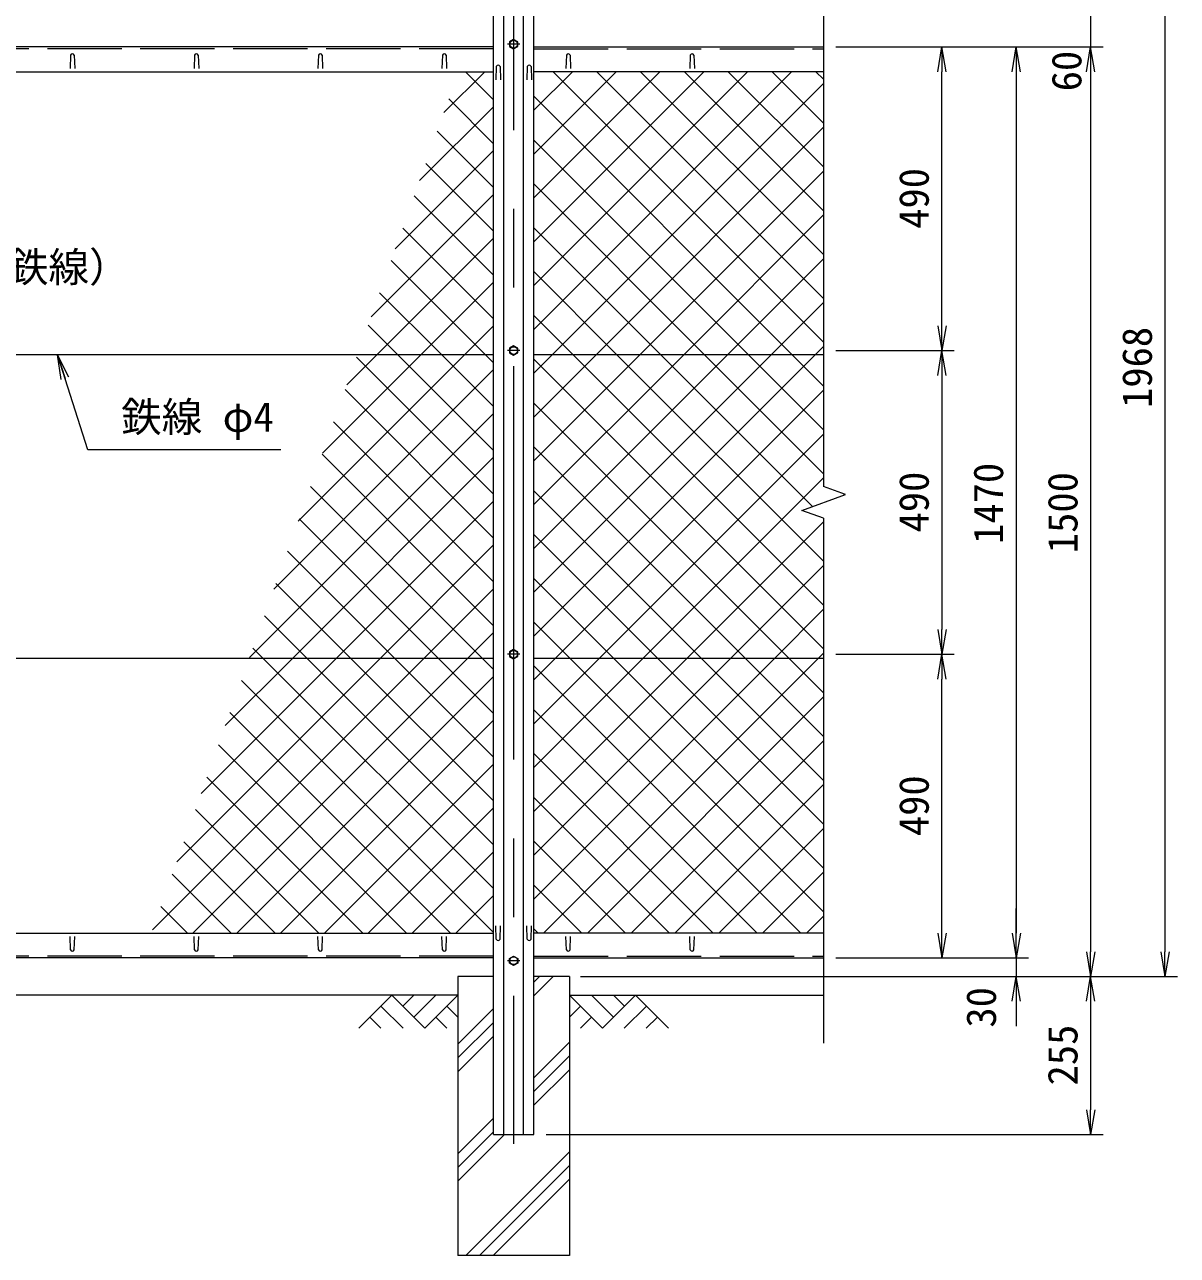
# Model space of a CAD drawing. Units: millimetres, scale not verified. Extents: x -4200 to 4200, y -2970 to 2970.
# Drawn here: x -2169 to -309, y -156 to 1830 of the extents above; entities that cross this region are included whole.
import ezdxf
from ezdxf.enums import TextEntityAlignment as Align

# ---------------------------------------------------------------- set-up
doc = ezdxf.new("R2010")
doc.units = ezdxf.units.MM
doc.header["$LTSCALE"] = 20
doc.linetypes.add('DASHED', pattern=[7.5, 6, -1.5])
doc.linetypes.add('USER1', pattern=[50.8, 31.75, -6.35, 6.35, -6.35])
for name, color, linetype, lineweight in [('0-0_D-STR1', 1, 'Continuous', 18), ('0-1_D-BMK', 2, 'USER1', 13), ('0-2_D-STR-DIM', 7, 'Continuous', 9), ('0-3_D-STR3', 3, 'Continuous', 13), ('0-4_D-BGD', 7, 'Continuous', 9), ('0-5_D-STR4', 7, 'Continuous', 9), ('0-6_D-DCR-HCH', 7, 'Continuous', 9), ('0-7_D-STR-TXT', 7, 'Continuous', 9), ('0-8_0', 7, 'Continuous', 9), ('0-A_D-STR2', 7, 'Continuous', 9)]:
    doc.layers.add(name, color=color, linetype=linetype, lineweight=lineweight)
doc.styles.add('ＭＳ ゴシック', font='')
doc.styles.get('ＭＳ ゴシック').set_extended_font_data('MS Gothic')

# ---------------------------------------------------------------- blocks, each defined once
blk = doc.blocks.new('_Open')
at = {"layer": '0-8_0'}
blk.add_line((-20, 3.33), (0, 0), dxfattribs=at)
blk.add_lwpolyline([(-20, -3.33), (0, 0), (-20, 0)], dxfattribs=at)

msp = doc.modelspace()

# ---------------------------------------------------------------- linework, layer by layer
at = {"layer": '0-0_D-STR1'}
for p, q in [((-1412.47, 38.92), (-1412.47, 2261.85)), ((-1395.97, 38.92), (-1395.97, 2261.85)), ((-1363.97, 38.92), (-1363.97, 2261.85)), ((-1347.47, 38.92), (-1347.47, 2261.85)), ((-1412.47, 1793.92), (-3354.97, 1793.92)), ((-1347.47, 1793.92), (-879.97, 1793.92)), ((-2094.97, 1780.79), (-2095.72, 1759.29)), ((-2088.97, 1780.79), (-2088.22, 1759.29)), ((-1894.97, 1780.79), (-1895.72, 1759.29)), ((-1888.97, 1780.79), (-1888.22, 1759.29)), ((-1694.97, 1780.79), (-1695.72, 1759.29)), ((-1688.97, 1780.79), (-1688.22, 1759.29)), ((-1494.97, 1780.79), (-1495.72, 1759.29)), ((-1488.97, 1780.79), (-1488.22, 1759.29)), ((-1294.97, 1780.79), (-1295.72, 1759.29)), ((-1288.97, 1780.79), (-1288.22, 1759.29)), ((-1094.97, 1780.79), (-1095.72, 1759.29)), ((-1088.97, 1780.79), (-1088.22, 1759.29)), ((-3354.97, 1753.92), (-1412.47, 1753.92)), ((-1407.97, 1762.3), (-1408.72, 1740.8)), ((-1401.97, 1762.3), (-1401.22, 1740.8)), ((-1357.97, 1762.3), (-1358.72, 1740.8)), ((-1351.97, 1762.3), (-1351.22, 1740.8)), ((-879.97, 1753.92), (-1347.47, 1753.92)), ((-3354.97, 363.92), (-1412.47, 363.92)), ((-2094.97, 337.05), (-2095.72, 358.55)), ((-2088.97, 337.05), (-2088.22, 358.55)), ((-1894.97, 337.05), (-1895.72, 358.55)), ((-1888.97, 337.05), (-1888.22, 358.55)), ((-1694.97, 337.05), (-1695.72, 358.55)), ((-1688.97, 337.05), (-1688.22, 358.55)), ((-1494.97, 337.05), (-1495.72, 358.55)), ((-1488.97, 337.05), (-1488.22, 358.55)), ((-1407.97, 354.25), (-1408.72, 375.75)), ((-1401.97, 354.25), (-1401.22, 375.75)), ((-1357.97, 354.25), (-1358.72, 375.75)), ((-1351.97, 354.25), (-1351.22, 375.75)), ((-879.97, 363.92), (-1347.47, 363.92)), ((-1294.97, 337.05), (-1295.72, 358.55)), ((-1288.97, 337.05), (-1288.22, 358.55)), ((-1094.97, 337.05), (-1095.72, 358.55)), ((-1088.97, 337.05), (-1088.22, 358.55)), ((-1412.47, 323.92), (-3354.97, 323.92)), ((-1347.47, 323.92), (-879.97, 323.92)), ((-1412.47, 38.92), (-1347.47, 38.92))]:
    msp.add_line(p, q, dxfattribs=at)
at = {"layer": '0-0_D-STR1', "linetype": 'DASHED'}
for p, q in [((-1412.47, 1790.92), (-3354.97, 1790.92)), ((-1347.47, 1790.92), (-879.97, 1790.92)), ((-1412.47, 326.92), (-3354.97, 326.92)), ((-1347.47, 326.92), (-879.97, 326.92))]:
    msp.add_line(p, q, dxfattribs=at)
at = {"layer": '0-0_D-STR1'}
for centre, start, end in [((-2091.97, 1779.54), 22.61986, 157.38014), ((-1891.97, 1779.54), 22.61986, 157.38014), ((-1691.97, 1779.54), 22.61986, 157.38014), ((-1491.97, 1779.54), 22.61986, 157.38014), ((-1291.97, 1779.54), 22.61986, 157.38014), ((-1091.97, 1779.54), 22.61986, 157.38014), ((-1404.97, 1761.05), 22.61986, 157.38014), ((-1354.97, 1761.05), 22.61986, 157.38014), ((-1404.97, 355.5), 202.61986, 337.38014), ((-1354.97, 355.5), 202.61986, 337.38014), ((-2091.97, 338.3), 202.61986, 337.38014), ((-1891.97, 338.3), 202.61986, 337.38014), ((-1691.97, 338.3), 202.61986, 337.38014), ((-1491.97, 338.3), 202.61986, 337.38014), ((-1291.97, 338.3), 202.61986, 337.38014), ((-1091.97, 338.3), 202.61986, 337.38014)]:
    msp.add_arc(centre, 3.25, start, end, dxfattribs=at)
at = {"layer": '0-1_D-BMK'}
for p, q in [((-1379.97, 2294.85), (-1379.97, 23.92)), ((-1369.97, 1798.42), (-1389.97, 1798.42)), ((-1369.97, 1303.92), (-1389.97, 1303.92)), ((-1369.97, 813.92), (-1389.97, 813.92)), ((-1369.97, 319.42), (-1389.97, 319.42))]:
    msp.add_line(p, q, dxfattribs=at)
at = {"layer": '0-2_D-STR-DIM'}
for p, q in [((-879.97, 2288.37), (-879.97, 1084.57)), ((-328.93, 2221.85), (-328.93, 333.92)), ((-448.93, 1853.92), (-448.93, 1793.92)), ((-859.97, 1793.92), (-668.93, 1793.92)), ((-859.97, 1793.92), (-548.93, 1793.92)), ((-859.97, 1793.92), (-428.93, 1793.92)), ((-859.97, 1793.92), (-428.93, 1793.92)), ((-688.93, 1343.92), (-688.93, 1753.92)), ((-568.93, 1753.92), (-568.93, 363.92)), ((-448.93, 1753.92), (-448.93, 333.92)), ((-448.93, 1753.92), (-448.93, 1713.92)), ((-859.97, 1303.92), (-668.93, 1303.92)), ((-859.97, 1303.92), (-668.93, 1303.92)), ((-688.93, 1263.92), (-688.93, 853.92)), ((-844.74, 1071.74), (-879.97, 1084.57)), ((-915.21, 1046.09), (-844.74, 1071.74)), ((-879.97, 1033.27), (-915.21, 1046.09)), ((-879.97, 1033.27), (-879.97, 186.61)), ((-859.97, 813.92), (-668.93, 813.92)), ((-859.97, 813.92), (-668.93, 813.92)), ((-688.93, 363.92), (-688.93, 773.92)), ((-568.93, 363.92), (-568.93, 403.92)), ((-859.97, 323.92), (-668.93, 323.92)), ((-859.97, 323.92), (-548.93, 323.92)), ((-859.97, 323.92), (-548.93, 323.92)), ((-568.93, 323.92), (-568.93, 293.92)), ((-1272.2, 293.92), (-428.93, 293.92)), ((-1269.97, 293.92), (-548.93, 293.92)), ((-1269.97, 293.92), (-428.93, 293.92)), ((-1269.97, 293.92), (-308.93, 293.92)), ((-568.93, 253.92), (-568.93, 213.92)), ((-448.93, 253.92), (-448.93, 78.92)), ((-1327.47, 38.92), (-428.93, 38.92))]:
    msp.add_line(p, q, dxfattribs=at)
at = {"layer": '0-3_D-STR3'}
for p, q in [((-1379.97, 1805.92), (-1386.47, 1802.17)), ((-1386.47, 1802.17), (-1386.47, 1794.66)), ((-1386.47, 1794.66), (-1379.97, 1790.91)), ((-1373.47, 1802.17), (-1379.97, 1805.92)), ((-1379.97, 1790.91), (-1373.47, 1794.66)), ((-1373.47, 1794.66), (-1373.47, 1802.17)), ((-1379.97, 1311.42), (-1386.47, 1307.67)), ((-1373.47, 1307.67), (-1379.97, 1311.42)), ((-1412.47, 1297.17), (-3354.97, 1297.17)), ((-1386.47, 1307.67), (-1386.47, 1300.16)), ((-1386.47, 1300.16), (-1379.97, 1296.41)), ((-1379.97, 1296.41), (-1373.47, 1300.16)), ((-1373.47, 1300.16), (-1373.47, 1307.67)), ((-879.97, 1297.17), (-1347.47, 1297.17)), ((-1412.47, 807.17), (-3354.97, 807.17)), ((-879.97, 807.17), (-1347.47, 807.17))]:
    msp.add_line(p, q, dxfattribs=at)
for points in [[(-1373.47, 817.67), (-1379.97, 821.42), (-1386.47, 817.67), (-1386.47, 810.16), (-1379.97, 806.41), (-1373.47, 810.16)], [(-1373.47, 315.66), (-1379.97, 311.91), (-1386.47, 315.66), (-1386.47, 323.17), (-1379.97, 326.92), (-1373.47, 323.17)]]:
    msp.add_lwpolyline(points, close=True, dxfattribs=at)
for centre in [(-1379.97, 1798.42), (-1379.97, 1303.92), (-1379.97, 813.92), (-1379.97, 319.42)]:
    msp.add_circle(centre, 6.25, dxfattribs=at)
at = {"layer": '0-4_D-BGD'}
for p, q in [((-1469.97, 263.92), (-3289.97, 263.92)), ((-1289.97, 263.92), (-879.97, 263.92))]:
    msp.add_line(p, q, dxfattribs=at)
at = {"layer": '0-5_D-STR4'}
for p, q in [((-1469.97, 293.92), (-1469.97, -156.08)), ((-1412.47, 293.92), (-1469.97, 293.92)), ((-1289.97, 293.92), (-1347.47, 293.92)), ((-1289.97, 293.92), (-1289.97, -156.08)), ((-1289.97, -156.08), (-1469.97, -156.08))]:
    msp.add_line(p, q, dxfattribs=at)
at = {"layer": '0-6_D-DCR-HCH'}
for p, q in [((-1347.47, 262.86), (-1316.41, 293.92)), ((-1347.47, 284.95), (-1338.51, 293.92)), ((-1576.4, 263.92), (-1629.61, 210.71)), ((-1576.4, 263.92), (-1523.19, 210.71)), ((-1558.66, 246.18), (-1540.92, 263.92)), ((-1540.92, 228.44), (-1505.45, 263.92)), ((-1523.19, 210.71), (-1469.97, 263.92)), ((-1236.76, 210.71), (-1289.97, 263.92)), ((-1219.03, 228.44), (-1254.5, 263.92)), ((-1183.55, 263.92), (-1236.76, 210.71)), ((-1201.2, 246.09), (-1219.03, 263.92)), ((-1183.55, 263.92), (-1130.34, 210.71)), ((-1594.14, 246.18), (-1558.5, 210.71)), ((-1487.71, 246.18), (-1469.97, 228.52)), ((-1469.97, 184.55), (-1412.47, 242.05)), ((-1272.24, 246.18), (-1289.97, 228.52)), ((-1165.81, 246.18), (-1201.45, 210.71)), ((-1611.87, 228.44), (-1594.05, 210.71)), ((-1505.45, 228.44), (-1487.63, 210.71)), ((-1469.97, 162.45), (-1412.47, 219.95)), ((-1254.5, 228.44), (-1272.32, 210.71)), ((-1148.08, 228.44), (-1165.89, 210.71)), ((-1469.97, 140.36), (-1412.47, 197.86)), ((-1347.47, 130.27), (-1289.97, 187.77)), ((-1347.47, 108.18), (-1289.97, 165.68)), ((-1347.47, 86.08), (-1289.97, 143.58)), ((-1469.97, 7.77), (-1412.47, 65.27)), ((-1469.97, -14.32), (-1412.47, 43.18)), ((-1469.97, -36.42), (-1394.64, 38.92)), ((-1457.05, -156.08), (-1289.97, 11)), ((-1434.96, -156.08), (-1289.97, -11.1)), ((-1412.86, -156.08), (-1289.97, -33.2))]:
    msp.add_line(p, q, dxfattribs=at)
at = {"layer": '0-7_D-STR-TXT'}
msp.add_lwpolyline([(-1755.92, 1143.54), (-2067.25, 1143.54), (-2115.34, 1295.26)], dxfattribs=at)
at = {"layer": '0-A_D-STR2'}
for p, q in [((-1492.55, 1688.06), (-1426.69, 1753.92)), ((-1412.47, 1708.52), (-1457.87, 1753.92)), ((-1347.47, 1691.71), (-1285.27, 1753.92)), ((-1347.47, 1621), (-1214.56, 1753.92)), ((-1347.47, 1550.29), (-1143.85, 1753.92)), ((-1347.47, 1479.58), (-1073.14, 1753.92)), ((-1347.47, 1408.87), (-1002.43, 1753.92)), ((-1347.47, 1338.16), (-931.72, 1753.92)), ((-879.97, 1317.44), (-1316.45, 1753.92)), ((-879.97, 1388.15), (-1245.74, 1753.92)), ((-879.97, 1458.86), (-1175.03, 1753.92)), ((-879.97, 1529.57), (-1104.32, 1753.92)), ((-879.97, 1600.28), (-1033.61, 1753.92)), ((-879.97, 1670.99), (-962.9, 1753.92)), ((-879.97, 1741.7), (-892.19, 1753.92)), ((-1412.47, 1637.81), (-1484.71, 1710.04)), ((-1531.74, 1578.16), (-1412.47, 1697.42)), ((-1412.47, 1567.1), (-1503.3, 1657.92)), ((-1247.05, 1297.17), (-879.97, 1664.24)), ((-1570.94, 1468.25), (-1412.47, 1626.71)), ((-1412.47, 1496.38), (-1521.89, 1605.8)), ((-1176.34, 1297.17), (-879.97, 1593.53)), ((-1610.13, 1358.35), (-1412.47, 1556)), ((-1412.47, 1425.67), (-1540.47, 1553.67)), ((-1105.63, 1297.17), (-879.97, 1522.82)), ((-1412.47, 1354.96), (-1559.06, 1501.55)), ((-1600.6, 1297.17), (-1412.47, 1485.29)), ((-1034.91, 1297.17), (-879.97, 1452.11)), ((-1425.39, 1297.17), (-1577.65, 1449.43)), ((-1213.26, 1297.17), (-1347.47, 1431.38)), ((-1529.89, 1297.17), (-1412.47, 1414.58)), ((-1496.1, 1297.17), (-1596.24, 1397.3)), ((-1283.97, 1297.17), (-1347.47, 1360.67)), ((-1566.81, 1297.17), (-1614.82, 1345.18)), ((-1459.18, 1297.17), (-1412.47, 1343.87)), ((-1727.71, 1028.64), (-1459.18, 1297.17)), ((-1688.51, 1138.54), (-1529.89, 1297.17)), ((-1649.32, 1248.45), (-1600.6, 1297.17)), ((-1412.47, 1072.12), (-1633.41, 1293.06)), ((-1412.47, 1142.83), (-1566.81, 1297.17)), ((-1412.47, 1213.54), (-1496.1, 1297.17)), ((-1412.47, 1284.25), (-1425.39, 1297.17)), ((-1347.47, 1196.74), (-1247.05, 1297.17)), ((-1347.47, 1126.03), (-1176.34, 1297.17)), ((-1347.47, 1055.32), (-1105.63, 1297.17)), ((-1347.47, 984.61), (-1034.91, 1297.17)), ((-879.97, 893.17), (-1283.97, 1297.17)), ((-879.97, 963.88), (-1213.26, 1297.17)), ((-1766.9, 918.74), (-1412.47, 1273.16)), ((-879.97, 822.46), (-1347.47, 1289.96)), ((-1412.47, 1001.41), (-1652, 1240.94)), ((-1312.78, 807.17), (-879.97, 1239.98)), ((-935.39, 807.17), (-1347.47, 1219.25)), ((-1806.09, 808.83), (-1412.47, 1202.45)), ((-1412.47, 930.7), (-1670.59, 1188.81)), ((-1242.07, 807.17), (-879.97, 1169.26)), ((-1412.47, 859.99), (-1689.17, 1136.69)), ((-1006.1, 807.17), (-1347.47, 1148.54)), ((-1737.05, 807.17), (-1412.47, 1131.74)), ((-1171.36, 807.17), (-879.97, 1098.55)), ((-1430.36, 807.17), (-1707.76, 1084.57)), ((-1076.81, 807.17), (-1347.47, 1077.83)), ((-845.96, 1071.3), (-847.37, 1072.7)), ((-1666.34, 807.17), (-1412.47, 1061.03)), ((-1501.07, 807.17), (-1726.35, 1032.44)), ((-1100.65, 807.17), (-879.97, 1027.84)), ((-1147.52, 807.17), (-1347.47, 1007.12)), ((-1571.78, 807.17), (-1744.94, 980.32)), ((-1595.63, 807.17), (-1412.47, 990.32)), ((-1029.94, 807.17), (-879.97, 957.13)), ((-1218.23, 807.17), (-1347.47, 936.41)), ((-1642.5, 807.17), (-1763.53, 928.2)), ((-1524.91, 807.17), (-1412.47, 919.61)), ((-1713.21, 807.17), (-1782.11, 876.07)), ((-1288.94, 807.17), (-1347.47, 865.7)), ((-1783.92, 807.17), (-1800.7, 823.95)), ((-1962.86, 369.22), (-1524.91, 807.17)), ((-1923.67, 479.12), (-1595.63, 807.17)), ((-1884.48, 589.03), (-1666.34, 807.17)), ((-1845.28, 698.93), (-1737.05, 807.17)), ((-1412.47, 435.72), (-1783.92, 807.17)), ((-1412.47, 506.44), (-1713.21, 807.17)), ((-1412.47, 577.15), (-1642.5, 807.17)), ((-1412.47, 647.86), (-1571.78, 807.17)), ((-1412.47, 718.57), (-1501.07, 807.17)), ((-1412.47, 789.28), (-1430.36, 807.17)), ((-1347.47, 772.48), (-1312.78, 807.17)), ((-1347.47, 701.76), (-1242.07, 807.17)), ((-1347.47, 631.05), (-1171.36, 807.17)), ((-1347.47, 560.34), (-1100.65, 807.17)), ((-1347.47, 489.63), (-1029.94, 807.17)), ((-916.4, 363.92), (-1347.47, 794.99)), ((-879.97, 398.2), (-1288.94, 807.17)), ((-879.97, 468.91), (-1218.23, 807.17)), ((-879.97, 539.62), (-1147.52, 807.17)), ((-879.97, 610.33), (-1076.81, 807.17)), ((-879.97, 681.04), (-1006.1, 807.17)), ((-879.97, 751.75), (-935.39, 807.17)), ((-1826.74, 363.92), (-1412.47, 778.19)), ((-1412.47, 365.01), (-1819.29, 771.83)), ((-1261.06, 363.92), (-879.97, 745)), ((-1482.09, 363.92), (-1837.88, 719.7)), ((-987.11, 363.92), (-1347.47, 724.28)), ((-1756.03, 363.92), (-1412.47, 707.48)), ((-1552.8, 363.92), (-1856.46, 667.58)), ((-1190.35, 363.92), (-879.97, 674.29)), ((-1685.32, 363.92), (-1412.47, 636.76)), ((-1057.82, 363.92), (-1347.47, 653.57)), ((-1623.51, 363.92), (-1875.05, 615.46)), ((-1119.64, 363.92), (-879.97, 603.58)), ((-1128.53, 363.92), (-1347.47, 582.86)), ((-1694.22, 363.92), (-1893.64, 563.34)), ((-1614.61, 363.92), (-1412.47, 566.05)), ((-1048.93, 363.92), (-879.97, 532.87)), ((-1764.93, 363.92), (-1912.23, 511.21)), ((-1199.25, 363.92), (-1347.47, 512.15)), ((-1543.9, 363.92), (-1412.47, 495.34)), ((-1835.64, 363.92), (-1930.81, 459.09)), ((-978.21, 363.92), (-879.97, 462.16)), ((-1269.96, 363.92), (-1347.47, 441.44)), ((-1473.19, 363.92), (-1412.47, 424.63)), ((-1906.35, 363.92), (-1949.4, 406.97)), ((-907.5, 363.92), (-879.97, 391.45)), ((-1340.67, 363.92), (-1347.47, 370.72))]:
    msp.add_line(p, q, dxfattribs=at)
for points in [[(-1347.47, 1267.45), (-1317.76, 1297.17), (-879.97, 1734.95)], [(-879.97, 1246.73), (-930.41, 1297.17), (-1347.47, 1714.23)], [(-879.97, 1176.02), (-1001.12, 1297.17), (-1347.47, 1643.52)], [(-879.97, 1105.31), (-1071.84, 1297.17), (-1347.47, 1572.81)], [(-897.81, 1052.43), (-1142.55, 1297.17), (-1347.47, 1502.1)], [(-1347.47, 913.9), (-964.2, 1297.17), (-879.97, 1381.4)], [(-1347.47, 843.19), (-893.49, 1297.17), (-879.97, 1310.69)], [(-1347.47, 418.92), (-959.23, 807.17), (-879.97, 886.42)], [(-1897.45, 363.92), (-1454.2, 807.17), (-1412.47, 848.9)], [(-1331.77, 363.92), (-888.52, 807.17), (-879.97, 815.71)]]:
    msp.add_lwpolyline(points, dxfattribs=at)

# ---------------------------------------------------------------- block references
at = {"layer": '0-2_D-STR-DIM', "xscale": 2, "yscale": 2}
for p, rotation in [((-688.93, 1793.92), 90), ((-568.93, 1793.92), 90), ((-448.93, 1793.92), 90), ((-448.93, 1793.92), 90), ((-688.93, 1303.92), 270), ((-688.93, 1303.92), 90), ((-688.93, 813.92), 270), ((-688.93, 813.92), 90), ((-688.93, 323.92), 270), ((-568.93, 323.92), 270), ((-568.93, 323.92), 270), ((-448.93, 293.92), 270), ((-328.93, 293.92), 270), ((-568.93, 293.92), 90), ((-448.93, 293.92), 90), ((-448.93, 38.92), 270)]:
    msp.add_blockref('_Open', p, dxfattribs=dict(at, rotation=rotation))
at = {"layer": '0-7_D-STR-TXT', "xscale": 2, "yscale": 2, "rotation": 107.58773}
msp.add_blockref('_Open', (-2115.95, 1297.17), dxfattribs=at)

# ---------------------------------------------------------------- texts
at = {"layer": '0-2_D-STR-DIM', "style": 'ＭＳ ゴシック'}
for s, p in [('60', (-449.37, 1722.3)), ('490', (-695.68, 1500.42)), ('1968', (-335.68, 1211.36)), ('1470', (-575.68, 992.02)), ('490', (-695.68, 1010.42)), ('1500', (-455.68, 977.02)), ('490', (-695.68, 520.42)), ('30', (-587.19, 211.5)), ('255', (-455.68, 118.07))]:
    msp.add_text(s, height=48.09, rotation=90, dxfattribs=at).set_placement(p, align=Align.BOTTOM_LEFT)
at = {"layer": '0-7_D-STR-TXT', "style": 'ＭＳ ゴシック'}
for s, p in [('（再生PET樹脂被覆鉄線）', (-2753.58, 1400.21)), ('鉄線 φ4', (-2013.53, 1158.41))]:
    msp.add_text(s, height=48.09, dxfattribs=at).set_placement(p, align=Align.BOTTOM_LEFT)

doc.saveas('drawing.dxf')
